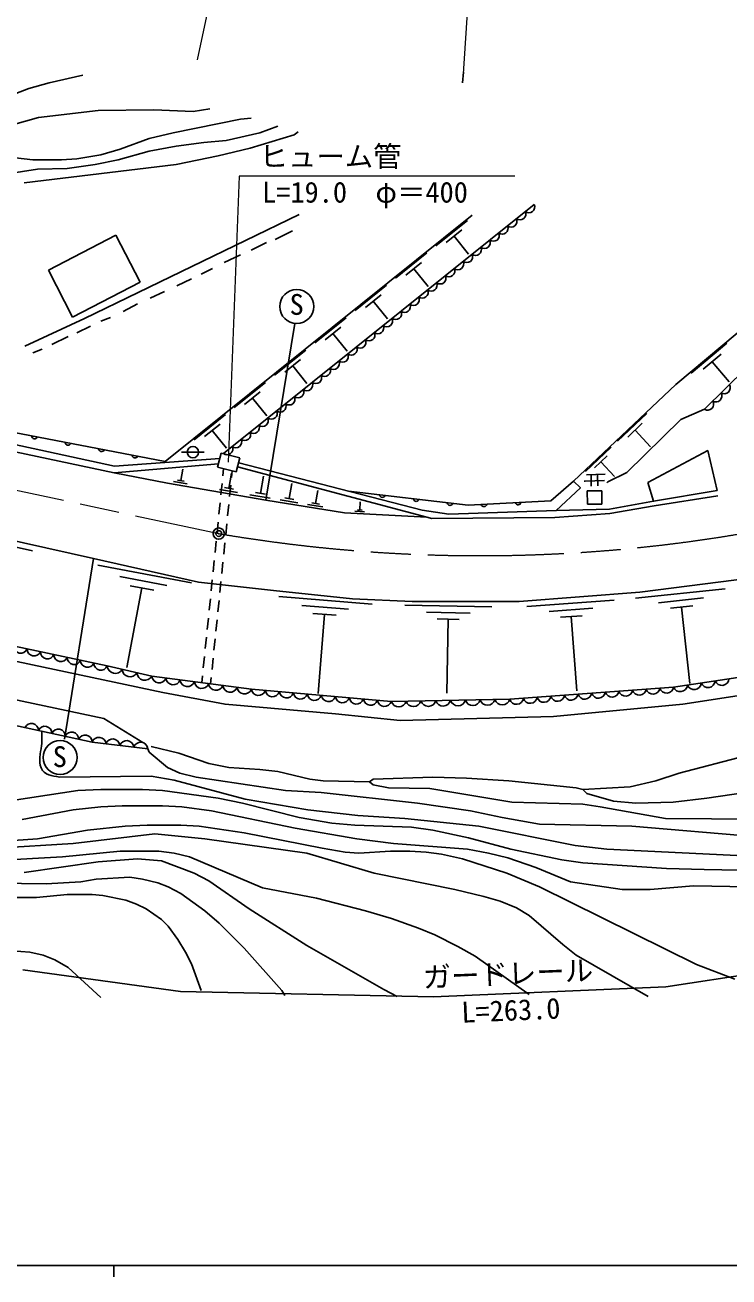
# Model space of a CAD drawing. Units: millimetres, scale not verified. Extents: x 40000 to 680000, y 20000 to 380000.
# Drawn here: x 160177 to 222138, y 204000 to 314212 of the extents above; entities that cross this region are included whole.
import ezdxf
from ezdxf.enums import TextEntityAlignment as Align

# ---------------------------------------------------------------- set-up
doc = ezdxf.new("R2010")
doc.units = ezdxf.units.MM
doc.header["$LTSCALE"] = 1000
doc.header["$PDMODE"] = 32
doc.header["$PDSIZE"] = 500
doc.linetypes.add('CHAIN', pattern=[18.5, 12, -1.5, 3.5, -1.5])
for name, color, linetype, lineweight in [('M-BGD', 7, 'Continuous', 25), ('M-BMK', 2, 'CHAIN', 13), ('M-BMK-SRVR', 3, 'Continuous', 25), ('M-STR-HTXT', 7, 'Continuous', 13), ('M-STR-STRC', 7, 'Continuous', 25), ('M-TTL-BAND', 7, 'Continuous', 25)]:
    doc.layers.add(name, color=color, linetype=linetype, lineweight=lineweight)
doc.styles.add('ＭＳ ゴシック', font='')
doc.styles.get('ＭＳ ゴシック').set_extended_font_data('MS Gothic')

msp = doc.modelspace()

# ---------------------------------------------------------------- linework, layer by layer
at = {"layer": 'M-BGD'}
for p, q in [((162290, 309132), (165253, 309810)), ((198781, 310064), (198697, 309132)), ((157379, 307439), (160512, 308624)), ((160512, 308624), (162290, 309132)), ((166608, 306677), (161359, 306084)), ((171519, 306762), (166608, 306677)), ((174990, 306592), (171519, 306762)), ((176429, 306846), (174990, 306592)), ((161359, 306084), (158141, 305153)), ((179139, 305915), (173212, 304730)), ((180070, 306000), (179139, 305915)), ((182441, 305322), (180832, 304730)), ((171095, 304222), (168555, 303290)), ((173212, 304730), (171095, 304222)), ((180832, 304730), (177869, 304052)), ((183880, 304560), (179985, 303375)), ((184219, 304814), (183880, 304560)), ((168555, 303290), (166862, 302782)), ((171095, 303121), (168386, 302359)), ((173466, 303544), (171095, 303121)), ((175921, 303883), (173466, 303544)), ((177869, 304052), (175921, 303883)), ((179985, 303375), (177191, 302698)), ((160851, 302359), (159327, 302528)), ((163391, 302359), (160851, 302359)), ((164745, 302444), (163391, 302359)), ((166862, 302782), (164745, 302444)), ((168386, 302359), (166354, 301936)), ((177191, 302698), (173466, 301936)), ((161274, 301512), (157295, 300920)), ((173466, 301936), (160089, 300327)), ((163899, 301597), (161274, 301512)), ((166354, 301936), (163899, 301597)), ((177633, 276489), (204991, 298419)), ((184303, 297533), (165423, 288389)), ((172513, 275789), (199527, 297471)), ((196330, 294777), (199110, 297008)), ((162236, 292637), (168180, 295703)), ((168180, 295703), (170313, 291569)), ((183711, 296094), (182187, 295332)), ((197248, 295057), (198638, 296173)), ((197943, 295615), (199207, 294040)), ((181425, 295078), (180070, 294400)), ((179139, 293977), (177699, 293300)), ((192776, 291924), (195552, 294153)), ((193693, 292204), (195081, 293318)), ((164368, 288502), (162236, 292637)), ((176683, 292792), (175667, 292284)), ((194387, 292761), (195649, 291187)), ((170313, 291569), (164368, 288502)), ((174821, 291860), (173551, 291268)), ((189224, 289074), (191997, 291300)), ((172450, 290760), (171180, 290167)), ((190140, 289353), (191527, 290466)), ((190833, 289909), (192095, 288338)), ((170079, 289659), (168809, 288982)), ((165423, 288389), (160173, 285934)), ((165931, 287712), (164745, 287119)), ((167709, 288474), (166862, 288135)), ((181376, 272395), (183912, 287947)), ((185676, 286226), (188446, 288449)), ((163983, 286780), (162544, 286103)), ((186591, 286505), (187976, 287616)), ((187283, 287061), (188543, 285491)), ((161697, 285680), (160851, 285341)), ((182131, 283381), (184898, 285601)), ((218826, 283578), (221965, 286203)), ((183045, 283659), (184428, 284769)), ((219873, 283920), (221443, 285233)), ((220658, 284577), (222146, 282797)), ((183737, 284214), (184995, 282647)), ((178590, 280538), (181353, 282756)), ((179502, 280816), (180884, 281925)), ((180193, 281371), (181450, 279805)), ((212341, 277592), (214910, 280019)), ((152167, 279674), (172513, 275789)), ((175051, 277698), (177811, 279913)), ((175963, 277976), (177343, 279084)), ((213226, 277942), (214510, 279155)), ((176653, 278530), (177908, 276966)), ((213868, 278549), (215243, 277093)), ((209514, 274921), (211770, 277053)), ((174958, 276612), (173958, 276612)), ((174958, 276612), (175958, 276612)), ((177125, 275301), (177449, 276537)), ((177449, 276537), (179097, 276106)), ((179097, 276106), (178773, 274869)), ((210291, 275228), (211419, 276294)), ((210855, 275761), (212063, 274482)), ((173884, 274102), (174070, 275117)), ((178773, 274869), (177125, 275301)), ((177658, 275161), (177594, 274539)), ((178121, 273420), (178349, 274773)), ((178415, 274963), (178357, 274389)), ((180904, 272983), (181159, 274506)), ((209599, 274611), (211237, 274673)), ((209996, 274626), (210004, 273604)), ((210574, 274648), (210582, 273635)), ((174448, 273813), (173254, 274032)), ((174183, 274047), (173585, 274157)), ((177523, 273842), (177421, 272847)), ((178519, 273353), (177723, 273486)), ((178286, 273693), (178185, 272698)), ((183438, 272521), (183659, 273842)), ((178877, 273047), (177285, 273314)), ((181754, 272564), (179963, 272865)), ((181352, 272908), (180456, 273058)), ((184176, 272158), (182622, 272419)), ((183826, 272456), (183049, 272587)), ((185755, 272099), (185946, 273235)), ((209668, 273202), (210946, 273218)), ((209682, 272024), (209668, 273202)), ((210946, 273218), (210961, 272040)), ((215544, 271886), (221161, 272764)), ((177350, 272151), (177249, 271156)), ((178114, 272001), (178012, 271007)), ((186390, 271786), (185053, 272011)), ((186089, 272043), (185421, 272155)), ((177177, 270460), (177076, 269465)), ((177941, 270310), (177840, 269315)), ((152682, 269748), (160832, 267938)), ((177005, 268769), (176903, 267774)), ((177769, 268619), (177668, 267624)), ((163650, 251330), (166192, 267260)), ((176832, 267077), (176730, 266083)), ((177597, 266928), (177495, 265933)), ((166593, 266674), (174819, 265111)), ((168532, 265667), (172645, 264885)), ((170471, 264659), (169143, 257667)), ((169443, 264854), (171500, 264464)), ((176659, 265386), (176558, 264391)), ((177425, 265236), (177323, 264242)), ((213898, 263744), (221803, 264574)), ((176487, 263695), (176385, 262700)), ((177252, 263545), (177151, 262550)), ((182531, 263890), (190741, 263235)), ((204333, 263017), (212023, 263580)), ((215936, 263359), (219889, 263774)), ((184535, 263110), (188640, 262783)), ((185512, 262413), (187564, 262249)), ((186538, 262331), (185981, 255352)), ((193622, 263127), (201269, 262980)), ((195522, 262517), (199346, 262444)), ((206298, 262581), (210143, 262863)), ((216987, 262870), (218963, 263077)), ((217975, 262973), (218680, 256254)), ((176314, 262004), (176212, 261009)), ((177080, 261854), (176979, 260859)), ((196467, 261925), (198379, 261888)), ((197423, 261907), (197299, 255406)), ((207301, 262075), (209224, 262216)), ((208263, 262145), (208741, 255609)), ((176141, 260313), (176040, 259318)), ((176908, 260163), (176806, 259168)), ((175968, 258621), (175867, 257627)), ((176735, 258471), (176634, 257477)), ((175796, 256930), (175732, 256307)), ((176563, 256780), (176505, 256206)), ((171095, 250204), (170926, 250628)), ((172704, 248850), (171095, 250204)), ((173720, 250120), (171265, 250712)), ((176345, 249188), (173720, 250120)), ((178123, 248850), (176345, 249188)), ((223589, 249866), (217747, 248342)), ((171265, 248088), (163221, 248003)), ((173297, 247749), (171265, 248088)), ((173805, 248342), (172704, 248850)), ((175244, 248003), (173805, 248342)), ((183118, 246818), (175244, 248003)), ((180832, 248680), (178123, 248850)), ((182441, 248511), (180832, 248680)), ((185235, 247834), (182441, 248511)), ((196072, 248003), (190823, 247834)), ((199035, 247918), (196072, 248003)), ((217747, 248342), (215715, 247664)), ((166862, 246902), (164830, 246818)), ((170503, 246902), (166862, 246902)), ((172281, 246818), (170503, 246902)), ((179562, 246056), (173297, 247749)), ((186420, 247664), (185235, 247834)), ((190484, 247580), (186420, 247664)), ((190823, 247834), (190484, 247580)), ((190823, 247326), (190484, 247580)), ((192177, 247072), (190823, 247326)), ((195818, 246987), (192177, 247072)), ((203015, 245802), (195818, 246987)), ((202761, 247664), (199035, 247918)), ((208687, 247072), (202761, 247664)), ((209280, 246902), (208687, 247072)), ((213429, 247156), (209280, 246902)), ((209619, 246564), (209280, 246902)), ((215715, 247664), (213429, 247156)), ((164830, 246818), (157549, 245717)), ((177191, 246140), (172281, 246818)), ((179308, 245717), (177191, 246140)), ((185065, 245124), (179562, 246056)), ((186251, 246648), (183118, 246818)), ((194717, 245717), (186251, 246648)), ((209280, 245632), (203015, 245802)), ((211989, 245886), (209619, 246564)), ((213937, 245717), (211989, 245886)), ((217239, 245802), (213937, 245717)), ((220202, 246140), (217239, 245802)), ((223589, 246648), (220202, 246140)), ((164407, 245124), (159919, 244278)), ((166862, 245378), (164407, 245124)), ((168725, 245463), (166862, 245378)), ((172281, 245463), (168725, 245463)), ((173974, 245378), (172281, 245463)), ((176599, 245040), (173974, 245378)), ((183965, 243516), (176599, 245040)), ((184303, 244447), (179308, 245717)), ((189468, 244616), (185065, 245124)), ((199374, 245040), (194717, 245717)), ((202168, 244447), (199374, 245040)), ((210804, 245378), (209280, 245632)), ((216561, 244362), (210804, 245378)), ((168979, 243685), (165677, 243346)), ((170926, 243770), (168979, 243685)), ((173889, 243770), (170926, 243770)), ((175498, 243685), (173889, 243770)), ((179477, 243092), (175498, 243685)), ((187182, 243939), (184303, 244447)), ((189214, 243770), (187182, 243939)), ((194209, 243600), (189214, 243770)), ((193617, 244362), (189468, 244616)), ((200136, 243685), (193617, 244362)), ((196072, 243346), (194209, 243600)), ((208603, 241992), (200136, 243685)), ((205470, 243854), (202168, 244447)), ((213598, 243685), (205470, 243854)), ((225621, 242669), (213598, 243685)), ((226213, 244278), (216561, 244362)), ((161274, 242584), (159157, 242415)), ((165677, 243346), (161274, 242584)), ((164407, 242161), (171603, 243008)), ((171603, 243008), (176006, 242584)), ((176006, 242584), (184981, 241314)), ((186335, 241738), (179477, 243092)), ((189383, 242584), (183965, 243516)), ((192601, 242161), (189383, 242584)), ((199205, 242669), (196072, 243346)), ((202930, 241653), (199205, 242669)), ((151622, 241399), (164407, 242161)), ((163475, 240976), (168555, 241484)), ((168555, 241484), (171942, 241484)), ((171942, 241484), (173297, 241314)), ((188367, 241399), (186335, 241738)), ((189553, 241314), (188367, 241399)), ((192347, 241484), (189553, 241314)), ((194040, 241484), (192347, 241484)), ((199120, 241653), (192601, 242161)), ((195479, 241399), (194040, 241484)), ((196834, 241230), (195479, 241399)), ((200983, 241314), (199120, 241653)), ((207417, 240722), (202930, 241653)), ((211397, 241653), (208603, 241992)), ((225705, 240976), (211397, 241653)), ((152384, 240383), (163475, 240976)), ((166608, 240552), (160089, 239621)), ((170079, 240806), (166608, 240552)), ((172196, 240637), (170079, 240806)), ((175075, 239536), (172196, 240637)), ((173297, 241314), (174651, 240976)), ((174651, 240976), (181086, 238266)), ((184981, 241314), (190907, 239536)), ((198697, 240806), (196834, 241230)), ((202591, 239536), (198697, 240806)), ((202676, 240891), (200983, 241314)), ((205131, 240044), (202676, 240891)), ((209280, 240468), (207417, 240722)), ((216646, 239960), (209280, 240468)), ((169402, 239198), (166439, 239028)), ((170503, 239028), (169402, 239198)), ((176345, 238859), (175075, 239536)), ((190907, 239536), (198019, 238097)), ((205470, 238351), (202591, 239536)), ((208179, 238774), (205131, 240044)), ((219948, 239875), (216646, 239960)), ((228076, 239706), (219948, 239875)), ((162036, 238605), (152469, 238774)), ((165084, 238774), (162036, 238605)), ((166439, 239028), (165084, 238774)), ((171857, 238690), (170503, 239028)), ((172789, 238351), (171857, 238690)), ((173889, 237758), (172789, 238351)), ((179901, 236404), (176345, 238859)), ((181086, 238266), (185827, 237335)), ((198019, 238097), (200559, 237504)), ((219271, 231493), (205470, 238351)), ((212751, 238097), (208179, 238774)), ((215207, 238097), (212751, 238097)), ((219017, 238436), (215207, 238097)), ((223843, 238351), (219017, 238436)), ((161189, 237420), (158311, 237420)), ((163899, 237674), (161189, 237420)), ((166100, 237674), (163899, 237674)), ((167031, 237589), (166100, 237674)), ((169063, 237166), (167031, 237589)), ((169995, 236827), (169063, 237166)), ((176006, 236234), (173889, 237758)), ((185827, 237335), (190145, 236234)), ((200559, 237504), (201999, 237081)), ((201999, 237081), (203438, 236488)), ((170841, 236404), (169995, 236827)), ((172196, 235472), (170841, 236404)), ((177276, 235134), (176006, 236234)), ((184981, 233186), (179901, 236404)), ((190145, 236234), (192431, 235557)), ((203438, 236488), (204539, 235811)), ((172789, 234880), (172196, 235472)), ((173635, 233694), (172789, 234880)), ((179477, 232932), (177276, 235134)), ((192431, 235557), (194802, 234710)), ((204539, 235811), (207502, 233271)), ((174313, 232594), (173635, 233694)), ((194802, 234710), (196241, 234118)), ((196241, 234118), (198273, 233102)), ((158226, 232763), (160597, 232594)), ((160597, 232594), (161782, 232340)), ((174821, 231578), (174313, 232594)), ((182779, 229207), (179477, 232932)), ((191754, 229292), (184981, 233186)), ((198273, 233102), (199797, 232255)), ((207502, 233271), (208687, 232340)), ((161782, 232340), (162798, 231916)), ((162798, 231916), (163983, 231239)), ((175667, 229207), (174821, 231578)), ((199797, 232255), (204539, 228868)), ((208687, 232340), (215037, 228699)), ((222657, 230223), (219271, 231493)), ((163983, 231239), (166862, 228614)), ((192939, 228699), (191754, 229292)), ((183033, 228784), (182779, 229207))]:
    msp.add_line(p, q, dxfattribs=at)
for points in [[(95038, 279022), (95689, 275830), (97084, 273145), (98848, 272118), (101560, 271775), (167418, 257791), (171328, 256883), (180096, 255737), (192418, 254671), (202845, 254868), (217261, 255935), (227016, 257396), (238548, 259568), (249252, 263478), (255827, 266090), (317360, 296560), (325338, 299522), (331851, 301883), (334923, 303112), (338100, 305903), (338503, 307114), (338700, 307851)], [(172308, 255441), (177787, 254418), (187503, 253588), (193190, 252996), (206697, 253351), (218072, 254418), (236970, 257320), (250003, 261645), (267658, 270058), (315525, 294051), (322220, 296894), (331995, 300449), (336662, 302641), (339268, 304826), (339979, 306827), (340195, 308178)], [(208448, 274052), (217459, 282565), (240505, 301839), (244040, 306124)], [(219983, 280384), (227309, 287611), (234952, 293832), (244501, 303544)], [(124497, 284818), (168064, 275364), (177320, 276048)], [(177196, 275573), (168012, 274802), (124579, 284011)], [(95539, 282952), (151612, 270498), (166192, 267260), (175431, 265175), (182061, 264429), (189003, 263704)], [(170976, 250502), (166079, 251082), (95250, 266450), (90274, 270294), (87868, 274165), (86614, 277640), (85774, 280156)], [(87270, 280539), (87878, 277838), (89475, 273836), (91652, 271378), (94847, 268991), (96883, 268061), (167098, 253168), (170545, 251053)], [(211378, 273911), (211487, 273989), (213141, 274824), (217892, 279480), (219983, 280384)], [(172308, 255441), (101227, 270522), (98620, 270732), (96119, 271970), (95408, 273523), (94171, 276235), (93806, 279262)], [(178987, 275686), (195125, 271507), (197477, 271138), (206939, 271472), (209062, 273473), (208448, 274052)], [(195972, 270780), (195556, 270890), (188301, 271263), (181376, 272395), (172714, 273896), (168012, 274802)], [(215544, 271886), (211647, 271201), (206802, 270850), (195972, 270780), (178890, 275314)], [(188658, 273182), (199170, 271939), (206463, 272334), (208448, 274052)], [(209396, 274064), (209489, 274064), (211182, 274127)], [(189003, 263704), (194259, 263468), (203664, 263470), (214297, 264289), (224180, 265556)]]:
    msp.add_lwpolyline(points, dxfattribs=at)
msp.add_lwpolyline([(215000, 273940), (220266, 276748), (221091, 273238), (215509, 272290)], close=True, dxfattribs=at)
for centre, radius in [((184094, 289436), 1500), ((174958, 276612), 500), ((163266, 249732), 1500)]:
    msp.add_circle(centre, radius, dxfattribs=at)
for centre, radius, start, end in [((203747, 297568), 514, 231.49608, 25.93706), ((204529, 298195), 514, 231.49608, 25.93706), ((202184, 296315), 514, 231.49608, 25.93706), ((202965, 296941), 514, 231.49608, 25.93706), ((201402, 295688), 514, 231.49608, 25.93706), ((199839, 294435), 514, 231.49608, 25.93706), ((200621, 295062), 514, 231.49608, 25.93706), ((198276, 293182), 514, 231.49608, 25.93706), ((199057, 293809), 514, 231.49608, 25.93706), ((196712, 291929), 514, 231.49608, 25.93706), ((197494, 292555), 514, 231.49608, 25.93706), ((195931, 291302), 514, 231.49608, 25.93706), ((194367, 290049), 514, 231.49608, 25.93706), ((195149, 290676), 514, 231.49608, 25.93706), ((192804, 288796), 514, 231.49608, 25.93706), ((193586, 289423), 514, 231.49608, 25.93706), ((191241, 287543), 514, 231.49608, 25.93706), ((192023, 288169), 514, 231.49608, 25.93706), ((190459, 286916), 514, 231.49608, 25.93706), ((188896, 285663), 514, 231.49608, 25.93706), ((189678, 286290), 514, 231.49608, 25.93706), ((187333, 284410), 514, 231.49608, 25.93706), ((188114, 285036), 514, 231.49608, 25.93706), ((185769, 283157), 514, 231.49608, 25.93706), ((186551, 283783), 514, 231.49608, 25.93706), ((184988, 282530), 514, 231.49608, 25.93706), ((221723, 282284), 531, 238.89188, 30.33071), ((183425, 281277), 514, 231.49608, 25.93706), ((184206, 281904), 514, 231.49608, 25.93706), ((220258, 280838), 531, 238.89188, 30.33071), ((220990, 281561), 531, 238.89188, 30.33071), ((181861, 280024), 514, 231.49608, 25.93706), ((182643, 280650), 514, 231.49608, 25.93706), ((180298, 278771), 514, 231.49608, 25.93706), ((181080, 279397), 514, 231.49608, 25.93706), ((161018, 278041), 256, 181.87008, 336.50932), ((178735, 277518), 514, 231.49608, 25.93706), ((179516, 278144), 514, 231.49608, 25.93706), ((163964, 277478), 256, 181.87008, 336.50932), ((166911, 276916), 256, 181.87008, 336.50932), ((177953, 276891), 514, 231.49608, 25.93706), ((169858, 276353), 256, 181.87008, 336.50932), ((191644, 272885), 256, 185.93647, 340.5757), ((194623, 272533), 256, 185.93647, 340.5757), ((197602, 272181), 256, 185.93647, 340.5757), ((200579, 272071), 256, 195.78002, 350.41925), ((203575, 272234), 256, 195.78002, 350.41925), ((159797, 259523), 611, 178.50617, 337.51716), ((160973, 259273), 611, 178.50617, 337.51716), ((162149, 259024), 611, 178.50617, 337.51716), ((163325, 258774), 611, 178.50617, 337.51716), ((164501, 258524), 611, 178.50617, 337.51716), ((165677, 258274), 611, 178.50617, 337.51716), ((166853, 258025), 611, 178.50617, 337.51716), ((168115, 257832), 698, 183.3749, 330.46686), ((169418, 257529), 698, 183.3749, 330.46686), ((170721, 257226), 698, 183.3749, 330.46686), ((171974, 256948), 649, 185.82418, 339.29094), ((173226, 256785), 649, 185.82418, 339.29094), ((174479, 256621), 649, 185.82418, 339.29094), ((175731, 256457), 649, 185.82418, 339.29094), ((176984, 256294), 649, 185.82418, 339.29094), ((178236, 256130), 649, 185.82418, 339.29094), ((179489, 255967), 649, 185.82418, 339.29094), ((180724, 255816), 632, 187.14239, 342.96567), ((214249, 255825), 613, 194.83432, 353.62691), ((215450, 255914), 613, 194.83432, 353.62691), ((216652, 256003), 613, 194.83432, 353.62691), ((217851, 256155), 630, 200.4337, 356.60514), ((219071, 256337), 630, 200.4337, 356.60514), ((220290, 256520), 630, 200.4337, 356.60514), ((221509, 256703), 630, 200.4337, 356.60514), ((181956, 255709), 632, 187.14239, 342.96567), ((183188, 255603), 632, 187.14239, 342.96567), ((184420, 255496), 632, 187.14239, 342.96567), ((185653, 255389), 632, 187.14239, 342.96567), ((186885, 255283), 632, 187.14239, 342.96567), ((188117, 255176), 632, 187.14239, 342.96567), ((189349, 255069), 632, 187.14239, 342.96567), ((190581, 254963), 632, 187.14239, 342.96567), ((191814, 254856), 632, 187.14239, 342.96567), ((193067, 254858), 675, 196.09944, 346.07059), ((194370, 254883), 675, 196.09944, 346.07059), ((195673, 254907), 675, 196.09944, 346.07059), ((196977, 254932), 675, 196.09944, 346.07059), ((198280, 254957), 675, 196.09944, 346.07059), ((199583, 254981), 675, 196.09944, 346.07059), ((200887, 255006), 675, 196.09944, 346.07059), ((202190, 255031), 675, 196.09944, 346.07059), ((203437, 255025), 613, 194.83432, 353.62691), ((204639, 255114), 613, 194.83432, 353.62691), ((205840, 255203), 613, 194.83432, 353.62691), ((207041, 255292), 613, 194.83432, 353.62691), ((208243, 255381), 613, 194.83432, 353.62691), ((209444, 255469), 613, 194.83432, 353.62691), ((210645, 255558), 613, 194.83432, 353.62691), ((211847, 255647), 613, 194.83432, 353.62691), ((213048, 255736), 613, 194.83432, 353.62691), ((160743, 252122), 615, 358.51876, 156.99679), ((161923, 251866), 615, 358.51876, 156.99679), ((163104, 251610), 615, 358.51876, 156.99679), ((164284, 251354), 615, 358.51876, 156.99679), ((165465, 251098), 615, 358.51876, 156.99679), ((166676, 250880), 630, 5.14944, 161.34075), ((167900, 250735), 630, 5.14944, 161.34075), ((169125, 250590), 630, 5.14944, 161.34075), ((170349, 250445), 630, 5.14944, 161.34075)]:
    msp.add_arc(centre, radius, start, end, dxfattribs=at)
msp.add_open_spline([(161655, 252042), (161665, 251446), (161672, 251268), (161628, 250775), (161592, 250368), (161483, 250147), (161484, 249738), (161485, 249373), (161452, 249147), (161593, 248810), (161868, 248155), (162554, 248127), (163221, 248003)], degree=3, knots=[0, 0, 0, 0, 1, 1, 1, 2, 2, 2, 3, 3, 3, 4, 4, 4, 4], dxfattribs=at)
at = {"layer": 'M-BMK'}
msp.add_line((79471, 290429), (177229, 269442), dxfattribs=at)
msp.add_arc((200233, 404613), 137114, 260.34187, 289.65056, dxfattribs=at)
at = {"layer": 'M-BMK-SRVR'}
msp.add_circle((177229, 269442), 500, dxfattribs=at)
msp.add_point((177229, 269442), dxfattribs=at)
at = {"layer": 'M-STR-HTXT'}
for p, q in [((200644, 338935), (198727, 309464)), ((181086, 337919), (175329, 311164)), ((179034, 300919), (178049, 275736)), ((203289, 300919), (179034, 300919))]:
    msp.add_line(p, q, dxfattribs=at)
at = {"layer": 'M-STR-STRC'}
for p, q in [((189649, 271522), (189686, 272246)), ((190068, 271372), (189216, 271416)), ((189862, 271511), (189436, 271533)), ((210961, 272040), (209682, 272024)), ((216571, 229548), (242597, 233506)), ((159995, 231029), (173858, 229133)), ((196133, 228659), (216571, 229548)), ((173858, 229133), (196133, 228659))]:
    msp.add_line(p, q, dxfattribs=at)
msp.add_lwpolyline([(215509, 272290), (211629, 271605), (206939, 271472)], dxfattribs=at)
at = {"layer": 'M-TTL-BAND'}
for p, q in [((40000, 205000), (579000, 205000)), ((168000, 205000), (168000, 204000))]:
    msp.add_line(p, q, dxfattribs=at)

# ---------------------------------------------------------------- texts
at = {"layer": 'M-BGD', "style": 'ＭＳ ゴシック'}
for p in [(183463, 288149), (162613, 248338)]:
    msp.add_text('S', height=1833, dxfattribs=at).set_placement(p, align=Align.BOTTOM_LEFT)
at = {"layer": 'M-STR-HTXT', "style": 'ＭＳ ゴシック'}
for s, p in [('ヒューム管', (180819, 301184)), ('L=19.0\u3000φ＝400', (181040, 298030))]:
    msp.add_text(s, height=1833, dxfattribs=at).set_placement(p, align=Align.BOTTOM_LEFT)
at = {"layer": 'M-STR-STRC', "style": 'ＭＳ ゴシック'}
for s, p in [('ガードレール', (195254, 228908)), ('L=263.0', (198646, 225829))]:
    msp.add_text(s, height=1833, rotation=2.49, dxfattribs=at).set_placement(p, align=Align.BOTTOM_LEFT)

doc.saveas('drawing.dxf')
